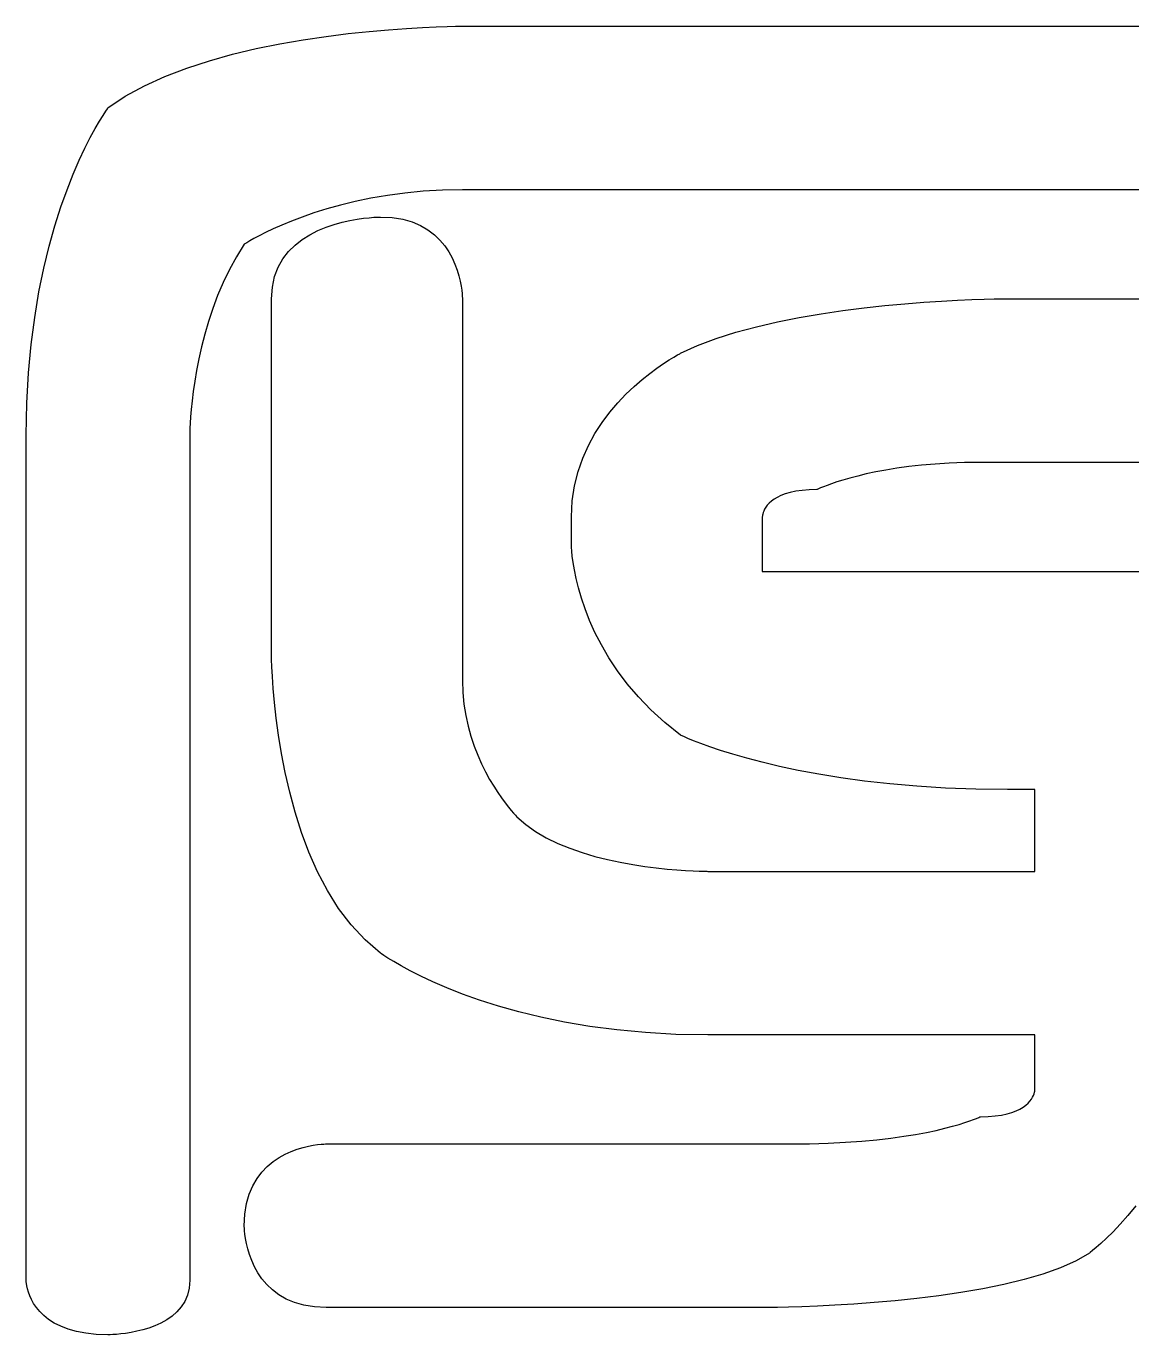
# Model space of a CAD drawing. Extents: x 8 to 213, y -217 to -66.
# Drawn here: x 132.42 to 136.68, y -115.78 to -110.75 of the extents above; entities that cross this region are included whole.
import ezdxf

# ---------------------------------------------------------------- set-up
doc = ezdxf.new("R2010")
doc.units = 0
doc.header["$MEASUREMENT"] = 0

msp = doc.modelspace()

# ---------------------------------------------------------------- linework, layer by layer
for p, q in [((133.487, -110.7991, -55.0162), (133.575, -110.786, -55.0162)), ((133.575, -110.786, -55.0162), (133.6598, -110.7754, -55.0162)), ((133.6598, -110.7754, -55.0162), (133.7403, -110.7668, -55.0162)), ((133.7403, -110.7668, -55.0162), (133.8155, -110.7602, -55.0162)), ((133.8155, -110.7602, -55.0162), (133.8843, -110.7552, -55.0162)), ((133.8843, -110.7552, -55.0162), (133.9454, -110.7516, -55.0162)), ((133.9454, -110.7516, -55.0162), (133.998, -110.7492, -55.0162)), ((133.998, -110.7492, -55.0162), (134.0408, -110.7478, -55.0162)), ((134.0408, -110.7478, -55.0162), (134.0727, -110.747, -55.0162)), ((134.0727, -110.747, -55.0162), (134.0926, -110.7467, -55.0162)), ((134.0926, -110.7467, -55.0162), (134.0995, -110.7467, -55.0162)), ((134.0995, -110.7467, -55.0162), (139.2402, -110.7467, -55.0162)), ((133.2153, -110.8547, -55.0162), (133.3061, -110.8331, -55.0162)), ((133.3061, -110.8331, -55.0162), (133.397, -110.8147, -55.0162)), ((133.397, -110.8147, -55.0162), (133.487, -110.7991, -55.0162)), ((133.0387, -110.9078, -55.0162), (133.1258, -110.8795, -55.0162)), ((133.1258, -110.8795, -55.0162), (133.2153, -110.8547, -55.0162)), ((132.955, -110.94, -55.0162), (133.0387, -110.9078, -55.0162)), ((132.8024, -111.0165, -55.0162), (132.8758, -110.9761, -55.0162)), ((132.8758, -110.9761, -55.0162), (132.955, -110.94, -55.0162)), ((132.7357, -111.0614, -55.0162), (132.8024, -111.0165, -55.0162)), ((132.7166, -111.0898, -55.0162), (132.7269, -111.074, -55.0162)), ((132.7269, -111.074, -55.0162), (132.7334, -111.0646, -55.0162)), ((132.7334, -111.0646, -55.0162), (132.7357, -111.0614, -55.0162)), ((132.6865, -111.1401, -55.0162), (132.7029, -111.1118, -55.0162)), ((132.7029, -111.1118, -55.0162), (132.7166, -111.0898, -55.0162)), ((132.647, -111.2157, -55.0162), (132.6677, -111.1747, -55.0162)), ((132.6677, -111.1747, -55.0162), (132.6865, -111.1401, -55.0162)), ((132.6249, -111.2629, -55.0162), (132.647, -111.2157, -55.0162)), ((132.6018, -111.3164, -55.0162), (132.6249, -111.2629, -55.0162)), ((132.5783, -111.3762, -55.0162), (132.6018, -111.3164, -55.0162)), ((132.5548, -111.4423, -55.0162), (132.5783, -111.3762, -55.0162)), ((133.878, -111.3889, -55.0162), (133.8108, -111.398, -55.0162)), ((133.9486, -111.382, -55.0162), (133.878, -111.3889, -55.0162)), ((134.0224, -111.3777, -55.0162), (133.9486, -111.382, -55.0162)), ((134.0995, -111.3762, -55.0162), (134.0224, -111.3777, -55.0162)), ((139.2402, -111.3762, -55.0162), (134.0995, -111.3762, -55.0162)), ((133.6304, -111.4353, -55.0162), (133.5775, -111.45, -55.0162)), ((133.6869, -111.4215, -55.0162), (133.6304, -111.4353, -55.0162)), ((133.7471, -111.409, -55.0162), (133.6869, -111.4215, -55.0162)), ((133.8108, -111.398, -55.0162), (133.7471, -111.409, -55.0162)), ((132.5317, -111.5146, -55.0162), (132.5548, -111.4423, -55.0162)), ((133.4832, -111.4811, -55.0162), (133.4419, -111.4968, -55.0162)), ((133.5284, -111.4654, -55.0162), (133.4832, -111.4811, -55.0162)), ((133.5775, -111.45, -55.0162), (133.5284, -111.4654, -55.0162)), ((133.6666, -111.4946, -55.0162), (133.6942, -111.4896, -55.0162)), ((133.6942, -111.4896, -55.0162), (133.7192, -111.486, -55.0162)), ((133.7192, -111.486, -55.0162), (133.7412, -111.4836, -55.0162)), ((133.7412, -111.4836, -55.0162), (133.7593, -111.4821, -55.0162)), ((133.7593, -111.4821, -55.0162), (133.773, -111.4814, -55.0162)), ((133.773, -111.4814, -55.0162), (133.7818, -111.4811, -55.0162)), ((133.7818, -111.4811, -55.0162), (133.7848, -111.4811, -55.0162)), ((133.7848, -111.4811, -55.0162), (133.8297, -111.4834, -55.0162)), ((133.8297, -111.4834, -55.0162), (133.8701, -111.4899, -55.0162)), ((133.8701, -111.4899, -55.0162), (133.9062, -111.5002, -55.0162)), ((132.5096, -111.5933, -55.0162), (132.5317, -111.5146, -55.0162)), ((133.3424, -111.5407, -55.0162), (133.3176, -111.5532, -55.0162)), ((133.3714, -111.5269, -55.0162), (133.3424, -111.5407, -55.0162)), ((133.4046, -111.5121, -55.0162), (133.3714, -111.5269, -55.0162)), ((133.4419, -111.4968, -55.0162), (133.4046, -111.5121, -55.0162)), ((133.5129, -111.5491, -55.0162), (133.5436, -111.5334, -55.0162)), ((133.5436, -111.5334, -55.0162), (133.575, -111.5204, -55.0162)), ((133.575, -111.5204, -55.0162), (133.6063, -111.5098, -55.0162)), ((133.6063, -111.5098, -55.0162), (133.6371, -111.5012, -55.0162)), ((133.6371, -111.5012, -55.0162), (133.6666, -111.4946, -55.0162)), ((133.9062, -111.5002, -55.0162), (133.9384, -111.5138, -55.0162)), ((133.9384, -111.5138, -55.0162), (133.9668, -111.5303, -55.0162)), ((133.9668, -111.5303, -55.0162), (133.9916, -111.5491, -55.0162)), ((133.2602, -111.586, -55.0162), (133.2303, -111.6339, -55.0162)), ((133.2626, -111.5845, -55.0162), (133.2602, -111.586, -55.0162)), ((133.2696, -111.5801, -55.0162), (133.2626, -111.5845, -55.0162)), ((133.2811, -111.5732, -55.0162), (133.2696, -111.5801, -55.0162)), ((133.2972, -111.5642, -55.0162), (133.2811, -111.5732, -55.0162)), ((133.3176, -111.5532, -55.0162), (133.2972, -111.5642, -55.0162)), ((133.4307, -111.6139, -55.0162), (133.4558, -111.589, -55.0162)), ((133.4558, -111.589, -55.0162), (133.4834, -111.5675, -55.0162)), ((133.4834, -111.5675, -55.0162), (133.5129, -111.5491, -55.0162)), ((133.9916, -111.5491, -55.0162), (134.0131, -111.5698, -55.0162)), ((134.0131, -111.5698, -55.0162), (134.0316, -111.5919, -55.0162)), ((134.0316, -111.5919, -55.0162), (134.0472, -111.6149, -55.0162)), ((132.4889, -111.6783, -55.0162), (132.5096, -111.5933, -55.0162)), ((133.2303, -111.6339, -55.0162), (133.2034, -111.683, -55.0162)), ((133.3906, -111.6744, -55.0162), (133.4088, -111.6422, -55.0162)), ((133.4088, -111.6422, -55.0162), (133.4307, -111.6139, -55.0162)), ((134.0472, -111.6149, -55.0162), (134.0602, -111.6384, -55.0162)), ((134.0602, -111.6384, -55.0162), (134.0709, -111.662, -55.0162)), ((132.4701, -111.7696, -55.0162), (132.4889, -111.6783, -55.0162)), ((133.2034, -111.683, -55.0162), (133.1793, -111.7329, -55.0162)), ((133.3769, -111.7105, -55.0162), (133.3906, -111.6744, -55.0162)), ((134.0709, -111.662, -55.0162), (134.0794, -111.685, -55.0162)), ((134.0794, -111.685, -55.0162), (134.086, -111.7071, -55.0162)), ((133.1793, -111.7329, -55.0162), (133.1578, -111.7832, -55.0162)), ((133.3682, -111.7509, -55.0162), (133.3769, -111.7105, -55.0162)), ((134.086, -111.7071, -55.0162), (134.091, -111.7278, -55.0162)), ((134.091, -111.7278, -55.0162), (134.0946, -111.7466, -55.0162)), ((132.4537, -111.8672, -55.0162), (132.4701, -111.7696, -55.0162)), ((133.1578, -111.7832, -55.0162), (133.1389, -111.8335, -55.0162)), ((133.3652, -111.7958, -55.0162), (133.3682, -111.7509, -55.0162)), ((134.0946, -111.7466, -55.0162), (134.097, -111.7631, -55.0162)), ((134.097, -111.7631, -55.0162), (134.0985, -111.7767, -55.0162)), ((134.0985, -111.7767, -55.0162), (134.0992, -111.787, -55.0162)), ((134.0992, -111.787, -55.0162), (134.0995, -111.7935, -55.0162)), ((134.0995, -111.7935, -55.0162), (134.0995, -111.7958, -55.0162)), ((133.1389, -111.8335, -55.0162), (133.1224, -111.8834, -55.0162)), ((133.3652, -113.1597, -55.0162), (133.3652, -111.7958, -55.0162)), ((134.0995, -111.7958, -55.0162), (134.0995, -113.2646, -55.0162)), ((134.0995, -111.7958, -55.0162), (134.0995, -111.7958, -55.0162)), ((135.4797, -111.8534, -55.0162), (135.5633, -111.8411, -55.0162)), ((135.5633, -111.8411, -55.0162), (135.6456, -111.8307, -55.0162)), ((135.6456, -111.8307, -55.0162), (135.7257, -111.822, -55.0162)), ((135.7257, -111.822, -55.0162), (135.8026, -111.8149, -55.0162)), ((135.8026, -111.8149, -55.0162), (135.8755, -111.8092, -55.0162)), ((135.8755, -111.8092, -55.0162), (135.9433, -111.8048, -55.0162)), ((135.9433, -111.8048, -55.0162), (136.0052, -111.8015, -55.0162)), ((136.0052, -111.8015, -55.0162), (136.0601, -111.7991, -55.0162)), ((136.0601, -111.7991, -55.0162), (136.1071, -111.7975, -55.0162)), ((136.1071, -111.7975, -55.0162), (136.1454, -111.7965, -55.0162)), ((136.1454, -111.7965, -55.0162), (136.1739, -111.796, -55.0162)), ((136.1739, -111.796, -55.0162), (136.1916, -111.7958, -55.0162)), ((136.1916, -111.7958, -55.0162), (136.1978, -111.7958, -55.0162)), ((136.1978, -111.7958, -55.0162), (137.0371, -111.7958, -55.0162)), ((132.4401, -111.971, -55.0162), (132.4537, -111.8672, -55.0162)), ((133.1224, -111.8834, -55.0162), (133.108, -111.9325, -55.0162)), ((135.2309, -111.9032, -55.0162), (135.3126, -111.8843, -55.0162)), ((135.3126, -111.8843, -55.0162), (135.3958, -111.8678, -55.0162)), ((135.3958, -111.8678, -55.0162), (135.4797, -111.8534, -55.0162)), ((133.108, -111.9325, -55.0162), (133.0957, -111.9805, -55.0162)), ((135.0761, -111.9488, -55.0162), (135.1517, -111.9247, -55.0162)), ((135.1517, -111.9247, -55.0162), (135.2309, -111.9032, -55.0162)), ((132.4298, -112.0812, -55.0162), (132.4401, -111.971, -55.0162)), ((133.0957, -111.9805, -55.0162), (133.0853, -112.0268, -55.0162)), ((134.9388, -112.0056, -55.0162), (135.0048, -111.9757, -55.0162)), ((135.0048, -111.9757, -55.0162), (135.0761, -111.9488, -55.0162)), ((133.0853, -112.0268, -55.0162), (133.0766, -112.0712, -55.0162)), ((134.8482, -112.0623, -55.0162), (134.8733, -112.045, -55.0162)), ((134.8733, -112.045, -55.0162), (134.8952, -112.0308, -55.0162)), ((134.8952, -112.0308, -55.0162), (134.9133, -112.0198, -55.0162)), ((134.9133, -112.0198, -55.0162), (134.9271, -112.0119, -55.0162)), ((134.9271, -112.0119, -55.0162), (134.9358, -112.0072, -55.0162)), ((134.9358, -112.0072, -55.0162), (134.9388, -112.0056, -55.0162)), ((132.4232, -112.1976, -55.0162), (132.4298, -112.0812, -55.0162)), ((133.0766, -112.0712, -55.0162), (133.0695, -112.1132, -55.0162)), ((134.7911, -112.1064, -55.0162), (134.8206, -112.0827, -55.0162)), ((134.8206, -112.0827, -55.0162), (134.8482, -112.0623, -55.0162)), ((133.0695, -112.1132, -55.0162), (133.0638, -112.1525, -55.0162)), ((134.729, -112.163, -55.0162), (134.7604, -112.1331, -55.0162)), ((134.7604, -112.1331, -55.0162), (134.7911, -112.1064, -55.0162)), ((133.0594, -112.1886, -55.0162), (133.0561, -112.2212, -55.0162)), ((133.0638, -112.1525, -55.0162), (133.0594, -112.1886, -55.0162)), ((134.6669, -112.2322, -55.0162), (134.6976, -112.1961, -55.0162)), ((134.6976, -112.1961, -55.0162), (134.729, -112.163, -55.0162)), ((132.4209, -112.3204, -55.0162), (132.4232, -112.1976, -55.0162)), ((133.0561, -112.2212, -55.0162), (133.0537, -112.2499, -55.0162)), ((134.6374, -112.2716, -55.0162), (134.6669, -112.2322, -55.0162)), ((133.0511, -112.2938, -55.0162), (133.0506, -112.3083, -55.0162)), ((133.0521, -112.2742, -55.0162), (133.0511, -112.2938, -55.0162)), ((133.0537, -112.2499, -55.0162), (133.0521, -112.2742, -55.0162)), ((134.6098, -112.3141, -55.0162), (134.6374, -112.2716, -55.0162)), ((132.4209, -115.5726, -55.0162), (132.4209, -112.3204, -55.0162)), ((132.4209, -112.3204, -55.0162), (132.4209, -112.3204, -55.0162)), ((133.0506, -112.3083, -55.0162), (133.0504, -112.3173, -55.0162)), ((133.0504, -112.3173, -55.0162), (133.0504, -112.3204, -55.0162)), ((133.0504, -112.3204, -55.0162), (133.0504, -115.5726, -55.0162)), ((134.5848, -112.3597, -55.0162), (134.6098, -112.3141, -55.0162)), ((134.5628, -112.4085, -55.0162), (134.5848, -112.3597, -55.0162)), ((134.5447, -112.4604, -55.0162), (134.5628, -112.4085, -55.0162)), ((135.7718, -112.4479, -55.0162), (135.7293, -112.4548, -55.0162)), ((135.8175, -112.4417, -55.0162), (135.7718, -112.4479, -55.0162)), ((135.8662, -112.4362, -55.0162), (135.8175, -112.4417, -55.0162)), ((135.9182, -112.4317, -55.0162), (135.8662, -112.4362, -55.0162)), ((135.9733, -112.4282, -55.0162), (135.9182, -112.4317, -55.0162)), ((136.0315, -112.426, -55.0162), (135.9733, -112.4282, -55.0162)), ((136.0929, -112.4253, -55.0162), (136.0315, -112.426, -55.0162)), ((137.142, -112.4253, -55.0162), (136.0929, -112.4253, -55.0162)), ((134.5309, -112.5155, -55.0162), (134.5447, -112.4604, -55.0162)), ((135.5641, -112.4933, -55.0162), (135.5405, -112.5006, -55.0162)), ((135.5909, -112.4856, -55.0162), (135.5641, -112.4933, -55.0162)), ((135.6208, -112.4777, -55.0162), (135.5909, -112.4856, -55.0162)), ((135.6538, -112.4699, -55.0162), (135.6208, -112.4777, -55.0162)), ((135.69, -112.4622, -55.0162), (135.6538, -112.4699, -55.0162)), ((135.7293, -112.4548, -55.0162), (135.69, -112.4622, -55.0162)), ((134.5222, -112.5737, -55.0162), (134.5309, -112.5155, -55.0162)), ((135.3421, -112.5466, -55.0162), (135.3255, -112.5529, -55.0162)), ((135.361, -112.5411, -55.0162), (135.3421, -112.5466, -55.0162)), ((135.3824, -112.5366, -55.0162), (135.361, -112.5411, -55.0162)), ((135.4065, -112.5331, -55.0162), (135.3824, -112.5366, -55.0162)), ((135.4335, -112.531, -55.0162), (135.4065, -112.5331, -55.0162)), ((135.4634, -112.5302, -55.0162), (135.4335, -112.531, -55.0162)), ((135.465, -112.5294, -55.0162), (135.4634, -112.5302, -55.0162)), ((135.4697, -112.5273, -55.0162), (135.465, -112.5294, -55.0162)), ((135.4776, -112.5238, -55.0162), (135.4697, -112.5273, -55.0162)), ((135.4886, -112.5193, -55.0162), (135.4776, -112.5238, -55.0162)), ((135.5027, -112.5138, -55.0162), (135.4886, -112.5193, -55.0162)), ((135.52, -112.5075, -55.0162), (135.5027, -112.5138, -55.0162)), ((135.5405, -112.5006, -55.0162), (135.52, -112.5075, -55.0162)), ((134.5192, -112.6351, -55.0162), (134.5222, -112.5737, -55.0162)), ((135.267, -112.5982, -55.0162), (135.2626, -112.6056, -55.0162)), ((135.2727, -112.5905, -55.0162), (135.267, -112.5982, -55.0162)), ((135.2798, -112.5827, -55.0162), (135.2727, -112.5905, -55.0162)), ((135.2885, -112.5748, -55.0162), (135.2798, -112.5827, -55.0162)), ((135.2989, -112.5671, -55.0162), (135.2885, -112.5748, -55.0162)), ((135.3112, -112.5598, -55.0162), (135.2989, -112.5671, -55.0162)), ((135.3255, -112.5529, -55.0162), (135.3112, -112.5598, -55.0162)), ((134.5192, -112.74, -55.0162), (134.5192, -112.6351, -55.0162)), ((135.2538, -112.6322, -55.0162), (135.2536, -112.6343, -55.0162)), ((135.2536, -112.6343, -55.0162), (135.2536, -112.6351, -55.0162)), ((135.2536, -112.6351, -55.0162), (135.2536, -112.8449, -55.0162)), ((135.2536, -112.6351, -55.0162), (135.2536, -112.6351, -55.0162)), ((135.2543, -112.6287, -55.0162), (135.2538, -112.6322, -55.0162)), ((135.2552, -112.6242, -55.0162), (135.2543, -112.6287, -55.0162)), ((135.2568, -112.6187, -55.0162), (135.2552, -112.6242, -55.0162)), ((135.2592, -112.6124, -55.0162), (135.2568, -112.6187, -55.0162)), ((135.2626, -112.6056, -55.0162), (135.2592, -112.6124, -55.0162)), ((134.5192, -112.7431, -55.0162), (134.5192, -112.74, -55.0162)), ((134.5196, -112.7521, -55.0162), (134.5192, -112.7431, -55.0162)), ((134.5206, -112.7666, -55.0162), (134.5196, -112.7521, -55.0162)), ((134.5225, -112.7862, -55.0162), (134.5206, -112.7666, -55.0162)), ((134.5257, -112.8105, -55.0162), (134.5225, -112.7862, -55.0162)), ((134.5305, -112.8392, -55.0162), (134.5257, -112.8105, -55.0162)), ((134.5372, -112.8718, -55.0162), (134.5305, -112.8392, -55.0162)), ((135.2536, -112.8449, -55.0162), (137.8764, -112.8449, -55.0162)), ((134.546, -112.9079, -55.0162), (134.5372, -112.8718, -55.0162)), ((134.5574, -112.9472, -55.0162), (134.546, -112.9079, -55.0162)), ((134.5716, -112.9892, -55.0162), (134.5574, -112.9472, -55.0162)), ((134.589, -113.0336, -55.0162), (134.5716, -112.9892, -55.0162)), ((134.6098, -113.0799, -55.0162), (134.589, -113.0336, -55.0162)), ((134.6344, -113.1279, -55.0162), (134.6098, -113.0799, -55.0162)), ((134.6631, -113.177, -55.0162), (134.6344, -113.1279, -55.0162)), ((133.3652, -113.1658, -55.0162), (133.3652, -113.1597, -55.0162)), ((133.3656, -113.1835, -55.0162), (133.3652, -113.1658, -55.0162)), ((133.3666, -113.2117, -55.0162), (133.3656, -113.1835, -55.0162)), ((134.6962, -113.2269, -55.0162), (134.6631, -113.177, -55.0162)), ((133.3685, -113.2495, -55.0162), (133.3666, -113.2117, -55.0162)), ((133.3717, -113.2957, -55.0162), (133.3685, -113.2495, -55.0162)), ((134.734, -113.2772, -55.0162), (134.6962, -113.2269, -55.0162)), ((133.3765, -113.3495, -55.0162), (133.3717, -113.2957, -55.0162)), ((134.0995, -113.2646, -55.0162), (134.1011, -113.311, -55.0162)), ((134.7769, -113.3275, -55.0162), (134.734, -113.2772, -55.0162)), ((133.3831, -113.4096, -55.0162), (133.3765, -113.3495, -55.0162)), ((134.1011, -113.311, -55.0162), (134.1054, -113.3557, -55.0162)), ((134.8251, -113.3774, -55.0162), (134.7769, -113.3275, -55.0162)), ((134.1054, -113.3557, -55.0162), (134.1123, -113.3988, -55.0162)), ((134.1123, -113.3988, -55.0162), (134.1214, -113.44, -55.0162)), ((134.879, -113.4265, -55.0162), (134.8251, -113.3774, -55.0162)), ((133.392, -113.4752, -55.0162), (133.3831, -113.4096, -55.0162)), ((134.1214, -113.44, -55.0162), (134.1323, -113.4793, -55.0162)), ((134.9388, -113.4744, -55.0162), (134.879, -113.4265, -55.0162)), ((133.4034, -113.5453, -55.0162), (133.392, -113.4752, -55.0162)), ((134.1323, -113.4793, -55.0162), (134.1449, -113.5167, -55.0162)), ((134.942, -113.4759, -55.0162), (134.9388, -113.4744, -55.0162)), ((134.9514, -113.4803, -55.0162), (134.942, -113.4759, -55.0162)), ((134.9672, -113.4872, -55.0162), (134.9514, -113.4803, -55.0162)), ((134.9892, -113.4962, -55.0162), (134.9672, -113.4872, -55.0162)), ((135.0175, -113.5072, -55.0162), (134.9892, -113.4962, -55.0162)), ((133.4176, -113.6187, -55.0162), (133.4034, -113.5453, -55.0162)), ((134.1449, -113.5167, -55.0162), (134.1587, -113.552, -55.0162)), ((134.1587, -113.552, -55.0162), (134.1734, -113.5852, -55.0162)), ((135.0521, -113.5197, -55.0162), (135.0175, -113.5072, -55.0162)), ((135.093, -113.5335, -55.0162), (135.0521, -113.5197, -55.0162)), ((135.1403, -113.5483, -55.0162), (135.093, -113.5335, -55.0162)), ((135.1938, -113.5636, -55.0162), (135.1403, -113.5483, -55.0162)), ((134.1734, -113.5852, -55.0162), (134.1888, -113.6162, -55.0162)), ((135.2536, -113.5793, -55.0162), (135.1938, -113.5636, -55.0162)), ((135.3197, -113.595, -55.0162), (135.2536, -113.5793, -55.0162)), ((135.392, -113.6104, -55.0162), (135.3197, -113.595, -55.0162)), ((133.435, -113.6944, -55.0162), (133.4176, -113.6187, -55.0162)), ((134.1888, -113.6162, -55.0162), (134.2044, -113.6449, -55.0162)), ((134.2044, -113.6449, -55.0162), (134.2201, -113.6712, -55.0162)), ((135.4707, -113.6251, -55.0162), (135.392, -113.6104, -55.0162)), ((135.5557, -113.6389, -55.0162), (135.4707, -113.6251, -55.0162)), ((135.647, -113.6514, -55.0162), (135.5557, -113.6389, -55.0162)), ((135.7446, -113.6624, -55.0162), (135.647, -113.6514, -55.0162)), ((133.4558, -113.7715, -55.0162), (133.435, -113.6944, -55.0162)), ((134.2201, -113.6712, -55.0162), (134.2355, -113.6951, -55.0162)), ((134.2355, -113.6951, -55.0162), (134.2502, -113.7165, -55.0162)), ((135.8484, -113.6715, -55.0162), (135.7446, -113.6624, -55.0162)), ((135.9586, -113.6784, -55.0162), (135.8484, -113.6715, -55.0162)), ((136.075, -113.6827, -55.0162), (135.9586, -113.6784, -55.0162)), ((136.1978, -113.6842, -55.0162), (136.075, -113.6827, -55.0162)), ((136.3027, -113.6842, -55.0162), (136.1978, -113.6842, -55.0162)), ((136.3027, -113.999, -55.0162), (136.3027, -113.6842, -55.0162)), ((134.2502, -113.7165, -55.0162), (134.264, -113.7353, -55.0162)), ((134.264, -113.7353, -55.0162), (134.2766, -113.7514, -55.0162)), ((134.2766, -113.7514, -55.0162), (134.2875, -113.7648, -55.0162)), ((133.4804, -113.8489, -55.0162), (133.4558, -113.7715, -55.0162)), ((134.2875, -113.7648, -55.0162), (134.2966, -113.7753, -55.0162)), ((134.2966, -113.7753, -55.0162), (134.3035, -113.783, -55.0162)), ((134.3035, -113.783, -55.0162), (134.3078, -113.7876, -55.0162)), ((134.3078, -113.7876, -55.0162), (134.3094, -113.7891, -55.0162)), ((134.3094, -113.7891, -55.0162), (134.3431, -113.8191, -55.0162)), ((133.5091, -113.9256, -55.0162), (133.4804, -113.8489, -55.0162)), ((134.3431, -113.8191, -55.0162), (134.3809, -113.846, -55.0162)), ((134.3809, -113.846, -55.0162), (134.4222, -113.8701, -55.0162)), ((134.4222, -113.8701, -55.0162), (134.4663, -113.8915, -55.0162)), ((134.4663, -113.8915, -55.0162), (134.5126, -113.9104, -55.0162)), ((133.5422, -114.0006, -55.0162), (133.5091, -113.9256, -55.0162)), ((134.5126, -113.9104, -55.0162), (134.5605, -113.927, -55.0162)), ((134.5605, -113.927, -55.0162), (134.6094, -113.9413, -55.0162)), ((134.6094, -113.9413, -55.0162), (134.6585, -113.9536, -55.0162)), ((134.6585, -113.9536, -55.0162), (134.7073, -113.9641, -55.0162)), ((133.58, -114.0728, -55.0162), (133.5422, -114.0006, -55.0162)), ((134.7073, -113.9641, -55.0162), (134.7552, -113.9727, -55.0162)), ((134.7552, -113.9727, -55.0162), (134.8016, -113.9798, -55.0162)), ((134.8016, -113.9798, -55.0162), (134.8457, -113.9855, -55.0162)), ((134.8457, -113.9855, -55.0162), (134.8869, -113.99, -55.0162)), ((134.8869, -113.99, -55.0162), (134.9248, -113.9933, -55.0162)), ((134.9248, -113.9933, -55.0162), (134.9585, -113.9957, -55.0162)), ((134.9585, -113.9957, -55.0162), (134.9875, -113.9973, -55.0162)), ((134.9875, -113.9973, -55.0162), (135.0112, -113.9983, -55.0162)), ((135.0112, -113.9983, -55.0162), (135.0288, -113.9988, -55.0162)), ((135.0288, -113.9988, -55.0162), (135.0399, -113.9989, -55.0162)), ((135.0399, -113.9989, -55.0162), (135.0437, -113.999, -55.0162)), ((135.0437, -113.999, -55.0162), (136.3027, -113.999, -55.0162)), ((133.6229, -114.1413, -55.0162), (133.58, -114.0728, -55.0162)), ((133.6711, -114.2049, -55.0162), (133.6229, -114.1413, -55.0162)), ((133.7249, -114.2627, -55.0162), (133.6711, -114.2049, -55.0162)), ((133.7848, -114.3137, -55.0162), (133.7249, -114.2627, -55.0162)), ((133.7879, -114.316, -55.0162), (133.7848, -114.3137, -55.0162)), ((133.7974, -114.3225, -55.0162), (133.7879, -114.316, -55.0162)), ((133.8131, -114.3328, -55.0162), (133.7974, -114.3225, -55.0162)), ((133.8352, -114.3464, -55.0162), (133.8131, -114.3328, -55.0162)), ((133.8635, -114.3629, -55.0162), (133.8352, -114.3464, -55.0162)), ((133.8981, -114.3817, -55.0162), (133.8635, -114.3629, -55.0162)), ((133.939, -114.4024, -55.0162), (133.8981, -114.3817, -55.0162)), ((133.9862, -114.4245, -55.0162), (133.939, -114.4024, -55.0162)), ((134.0397, -114.4475, -55.0162), (133.9862, -114.4245, -55.0162)), ((134.0995, -114.4711, -55.0162), (134.0397, -114.4475, -55.0162)), ((134.1656, -114.4946, -55.0162), (134.0995, -114.4711, -55.0162)), ((134.238, -114.5176, -55.0162), (134.1656, -114.4946, -55.0162)), ((134.3167, -114.5398, -55.0162), (134.238, -114.5176, -55.0162)), ((134.4017, -114.5605, -55.0162), (134.3167, -114.5398, -55.0162)), ((134.493, -114.5793, -55.0162), (134.4017, -114.5605, -55.0162)), ((134.5905, -114.5957, -55.0162), (134.493, -114.5793, -55.0162)), ((134.6944, -114.6093, -55.0162), (134.5905, -114.5957, -55.0162)), ((134.8045, -114.6196, -55.0162), (134.6944, -114.6093, -55.0162)), ((134.921, -114.6262, -55.0162), (134.8045, -114.6196, -55.0162)), ((135.0437, -114.6284, -55.0162), (134.921, -114.6262, -55.0162)), ((136.3027, -114.6284, -55.0162), (135.0437, -114.6284, -55.0162)), ((136.3027, -114.8383, -55.0162), (136.3027, -114.6284, -55.0162)), ((136.2937, -114.8678, -55.0162), (136.297, -114.8609, -55.0162)), ((136.297, -114.8609, -55.0162), (136.2994, -114.8547, -55.0162)), ((136.2994, -114.8547, -55.0162), (136.301, -114.8492, -55.0162)), ((136.301, -114.8492, -55.0162), (136.302, -114.8446, -55.0162)), ((136.302, -114.8446, -55.0162), (136.3025, -114.8412, -55.0162)), ((136.3025, -114.8412, -55.0162), (136.3027, -114.839, -55.0162)), ((136.3027, -114.839, -55.0162), (136.3027, -114.8383, -55.0162)), ((136.2307, -114.9205, -55.0162), (136.2451, -114.9136, -55.0162)), ((136.2451, -114.9136, -55.0162), (136.2574, -114.9062, -55.0162)), ((136.2574, -114.9062, -55.0162), (136.2678, -114.8986, -55.0162)), ((136.2678, -114.8986, -55.0162), (136.2765, -114.8907, -55.0162)), ((136.2765, -114.8907, -55.0162), (136.2836, -114.8829, -55.0162)), ((136.2836, -114.8829, -55.0162), (136.2893, -114.8752, -55.0162)), ((136.2893, -114.8752, -55.0162), (136.2937, -114.8678, -55.0162)), ((136.0113, -114.9727, -55.0162), (136.0334, -114.9658, -55.0162)), ((136.0334, -114.9658, -55.0162), (136.0519, -114.9596, -55.0162)), ((136.0519, -114.9596, -55.0162), (136.0668, -114.9541, -55.0162)), ((136.0668, -114.9541, -55.0162), (136.0783, -114.9495, -55.0162)), ((136.0783, -114.9495, -55.0162), (136.0865, -114.9461, -55.0162)), ((136.0865, -114.9461, -55.0162), (136.0913, -114.9439, -55.0162)), ((136.0913, -114.9439, -55.0162), (136.0929, -114.9432, -55.0162)), ((136.0929, -114.9432, -55.0162), (136.1228, -114.9424, -55.0162)), ((136.1228, -114.9424, -55.0162), (136.1497, -114.9402, -55.0162)), ((136.1497, -114.9402, -55.0162), (136.1738, -114.9368, -55.0162)), ((136.1738, -114.9368, -55.0162), (136.1953, -114.9323, -55.0162)), ((136.1953, -114.9323, -55.0162), (136.2142, -114.9268, -55.0162)), ((136.2142, -114.9268, -55.0162), (136.2307, -114.9205, -55.0162)), ((135.7981, -115.0185, -55.0162), (135.8436, -115.0112, -55.0162)), ((135.8436, -115.0112, -55.0162), (135.885, -115.0035, -55.0162)), ((135.885, -115.0035, -55.0162), (135.9224, -114.9956, -55.0162)), ((135.9224, -114.9956, -55.0162), (135.9558, -114.9878, -55.0162)), ((135.9558, -114.9878, -55.0162), (135.9854, -114.9801, -55.0162)), ((135.9854, -114.9801, -55.0162), (136.0113, -114.9727, -55.0162)), ((133.4642, -115.0682, -55.0162), (133.4863, -115.0616, -55.0162)), ((133.4863, -115.0616, -55.0162), (133.507, -115.0566, -55.0162)), ((133.507, -115.0566, -55.0162), (133.5258, -115.053, -55.0162)), ((133.5258, -115.053, -55.0162), (133.5422, -115.0506, -55.0162)), ((133.5422, -115.0506, -55.0162), (133.5559, -115.0491, -55.0162)), ((133.5559, -115.0491, -55.0162), (133.5662, -115.0484, -55.0162)), ((133.5662, -115.0484, -55.0162), (133.5727, -115.0481, -55.0162)), ((133.5727, -115.0481, -55.0162), (133.575, -115.0481, -55.0162)), ((133.575, -115.0481, -55.0162), (135.3585, -115.0481, -55.0162)), ((135.3585, -115.0481, -55.0162), (135.4348, -115.0473, -55.0162)), ((135.4348, -115.0473, -55.0162), (135.5065, -115.0451, -55.0162)), ((135.5065, -115.0451, -55.0162), (135.5736, -115.0417, -55.0162)), ((135.5736, -115.0417, -55.0162), (135.6363, -115.0372, -55.0162)), ((135.6363, -115.0372, -55.0162), (135.6945, -115.0317, -55.0162)), ((135.6945, -115.0317, -55.0162), (135.7484, -115.0254, -55.0162)), ((135.7484, -115.0254, -55.0162), (135.7981, -115.0185, -55.0162)), ((133.3489, -115.1345, -55.0162), (133.371, -115.1161, -55.0162)), ((133.371, -115.1161, -55.0162), (133.3941, -115.1004, -55.0162)), ((133.3941, -115.1004, -55.0162), (133.4176, -115.0874, -55.0162)), ((133.4176, -115.0874, -55.0162), (133.4411, -115.0768, -55.0162)), ((133.4411, -115.0768, -55.0162), (133.4642, -115.0682, -55.0162)), ((133.3094, -115.1809, -55.0162), (133.3282, -115.156, -55.0162)), ((133.3282, -115.156, -55.0162), (133.3489, -115.1345, -55.0162)), ((133.2794, -115.2414, -55.0162), (133.293, -115.2092, -55.0162)), ((133.293, -115.2092, -55.0162), (133.3094, -115.1809, -55.0162)), ((133.269, -115.2775, -55.0162), (133.2794, -115.2414, -55.0162)), ((133.2602, -115.3628, -55.0162), (133.2625, -115.3179, -55.0162)), ((133.2625, -115.3179, -55.0162), (133.269, -115.2775, -55.0162)), ((136.691, -115.2861, -55.0162), (136.6602, -115.3234, -55.0162)), ((133.2603, -115.3651, -55.0162), (133.2602, -115.3628, -55.0162)), ((133.2606, -115.3716, -55.0162), (133.2603, -115.3651, -55.0162)), ((136.6307, -115.3566, -55.0162), (136.6032, -115.3856, -55.0162)), ((136.6602, -115.3234, -55.0162), (136.6307, -115.3566, -55.0162)), ((133.2613, -115.3819, -55.0162), (133.2606, -115.3716, -55.0162)), ((133.2628, -115.3956, -55.0162), (133.2613, -115.3819, -55.0162)), ((133.2652, -115.412, -55.0162), (133.2628, -115.3956, -55.0162)), ((133.2687, -115.4308, -55.0162), (133.2652, -115.412, -55.0162)), ((136.5781, -115.4104, -55.0162), (136.5562, -115.4308, -55.0162)), ((136.6032, -115.3856, -55.0162), (136.5781, -115.4104, -55.0162)), ((133.2737, -115.4515, -55.0162), (133.2687, -115.4308, -55.0162)), ((133.2804, -115.4736, -55.0162), (133.2737, -115.4515, -55.0162)), ((136.5125, -115.4677, -55.0162), (136.4608, -115.4977, -55.0162)), ((136.5155, -115.4654, -55.0162), (136.5125, -115.4677, -55.0162)), ((136.5243, -115.4584, -55.0162), (136.5155, -115.4654, -55.0162)), ((136.538, -115.4468, -55.0162), (136.5243, -115.4584, -55.0162)), ((136.5562, -115.4308, -55.0162), (136.538, -115.4468, -55.0162)), ((133.2889, -115.4967, -55.0162), (133.2804, -115.4736, -55.0162)), ((133.2996, -115.5202, -55.0162), (133.2889, -115.4967, -55.0162)), ((133.3126, -115.5437, -55.0162), (133.2996, -115.5202, -55.0162)), ((136.4608, -115.4977, -55.0162), (136.4008, -115.5246, -55.0162)), ((133.3282, -115.5668, -55.0162), (133.3126, -115.5437, -55.0162)), ((133.3467, -115.5889, -55.0162), (133.3282, -115.5668, -55.0162)), ((136.2607, -115.5701, -55.0162), (136.183, -115.589, -55.0162)), ((136.3337, -115.5487, -55.0162), (136.2607, -115.5701, -55.0162)), ((136.4008, -115.5246, -55.0162), (136.3337, -115.5487, -55.0162)), ((132.421, -115.5742, -55.0162), (132.4209, -115.5726, -55.0162)), ((132.4213, -115.5785, -55.0162), (132.421, -115.5742, -55.0162)), ((132.422, -115.5854, -55.0162), (132.4213, -115.5785, -55.0162)), ((132.4235, -115.5945, -55.0162), (132.422, -115.5854, -55.0162)), ((132.4259, -115.6054, -55.0162), (132.4235, -115.5945, -55.0162)), ((132.4294, -115.618, -55.0162), (132.4259, -115.6054, -55.0162)), ((132.4344, -115.6318, -55.0162), (132.4294, -115.618, -55.0162)), ((133.0481, -115.6026, -55.0162), (133.0416, -115.6295, -55.0162)), ((133.0504, -115.5726, -55.0162), (133.0481, -115.6026, -55.0162)), ((133.3682, -115.6096, -55.0162), (133.3467, -115.5889, -55.0162)), ((133.393, -115.6284, -55.0162), (133.3682, -115.6096, -55.0162)), ((136.0182, -115.6199, -55.0162), (135.9334, -115.6322, -55.0162)), ((136.1018, -115.6056, -55.0162), (136.0182, -115.6199, -55.0162)), ((136.183, -115.589, -55.0162), (136.1018, -115.6056, -55.0162)), ((132.4411, -115.6465, -55.0162), (132.4344, -115.6318, -55.0162)), ((132.4496, -115.6619, -55.0162), (132.4411, -115.6465, -55.0162)), ((132.4603, -115.6776, -55.0162), (132.4496, -115.6619, -55.0162)), ((133.0313, -115.6536, -55.0162), (133.0177, -115.675, -55.0162)), ((133.0416, -115.6295, -55.0162), (133.0313, -115.6536, -55.0162)), ((133.4214, -115.6448, -55.0162), (133.393, -115.6284, -55.0162)), ((133.4535, -115.6584, -55.0162), (133.4214, -115.6448, -55.0162)), ((133.4897, -115.6687, -55.0162), (133.4535, -115.6584, -55.0162)), ((133.5301, -115.6753, -55.0162), (133.4897, -115.6687, -55.0162)), ((135.5331, -115.6686, -55.0162), (135.466, -115.6719, -55.0162)), ((135.6061, -115.6641, -55.0162), (135.5331, -115.6686, -55.0162)), ((135.6838, -115.6584, -55.0162), (135.6061, -115.6641, -55.0162)), ((135.765, -115.6513, -55.0162), (135.6838, -115.6584, -55.0162)), ((135.8486, -115.6426, -55.0162), (135.765, -115.6513, -55.0162)), ((135.9334, -115.6322, -55.0162), (135.8486, -115.6426, -55.0162)), ((132.4733, -115.6932, -55.0162), (132.4603, -115.6776, -55.0162)), ((132.4889, -115.7086, -55.0162), (132.4733, -115.6932, -55.0162)), ((132.5074, -115.7233, -55.0162), (132.4889, -115.7086, -55.0162)), ((132.9824, -115.7105, -55.0162), (132.9617, -115.7248, -55.0162)), ((133.0012, -115.6939, -55.0162), (132.9824, -115.7105, -55.0162)), ((133.0177, -115.675, -55.0162), (133.0012, -115.6939, -55.0162)), ((133.575, -115.6776, -55.0162), (133.5301, -115.6753, -55.0162)), ((135.2536, -115.6776, -55.0162), (133.575, -115.6776, -55.0162)), ((135.2604, -115.6775, -55.0162), (135.2536, -115.6776, -55.0162)), ((135.2803, -115.6773, -55.0162), (135.2604, -115.6775, -55.0162)), ((135.312, -115.6768, -55.0162), (135.2803, -115.6773, -55.0162)), ((135.3543, -115.6759, -55.0162), (135.312, -115.6768, -55.0162)), ((135.406, -115.6743, -55.0162), (135.3543, -115.6759, -55.0162)), ((135.466, -115.6719, -55.0162), (135.406, -115.6743, -55.0162)), ((132.5289, -115.7371, -55.0162), (132.5074, -115.7233, -55.0162)), ((132.5537, -115.7497, -55.0162), (132.5289, -115.7371, -55.0162)), ((132.5821, -115.7606, -55.0162), (132.5537, -115.7497, -55.0162)), ((132.6142, -115.7697, -55.0162), (132.5821, -115.7606, -55.0162)), ((132.6504, -115.7766, -55.0162), (132.6142, -115.7697, -55.0162)), ((132.8465, -115.769, -55.0162), (132.8244, -115.7735, -55.0162)), ((132.8695, -115.7633, -55.0162), (132.8465, -115.769, -55.0162)), ((132.893, -115.7562, -55.0162), (132.8695, -115.7633, -55.0162)), ((132.9166, -115.7476, -55.0162), (132.893, -115.7562, -55.0162)), ((132.9396, -115.7371, -55.0162), (132.9166, -115.7476, -55.0162)), ((132.9617, -115.7248, -55.0162), (132.9396, -115.7371, -55.0162)), ((132.6908, -115.7809, -55.0162), (132.6504, -115.7766, -55.0162)), ((132.7357, -115.7825, -55.0162), (132.6908, -115.7809, -55.0162)), ((132.738, -115.7824, -55.0162), (132.7357, -115.7825, -55.0162)), ((132.7445, -115.7823, -55.0162), (132.738, -115.7824, -55.0162)), ((132.7548, -115.7818, -55.0162), (132.7445, -115.7823, -55.0162)), ((132.7684, -115.7808, -55.0162), (132.7548, -115.7818, -55.0162)), ((132.7849, -115.7792, -55.0162), (132.7684, -115.7808, -55.0162)), ((132.8037, -115.7768, -55.0162), (132.7849, -115.7792, -55.0162)), ((132.8244, -115.7735, -55.0162), (132.8037, -115.7768, -55.0162))]:
    msp.add_line(p, q)

doc.saveas('drawing.dxf')
